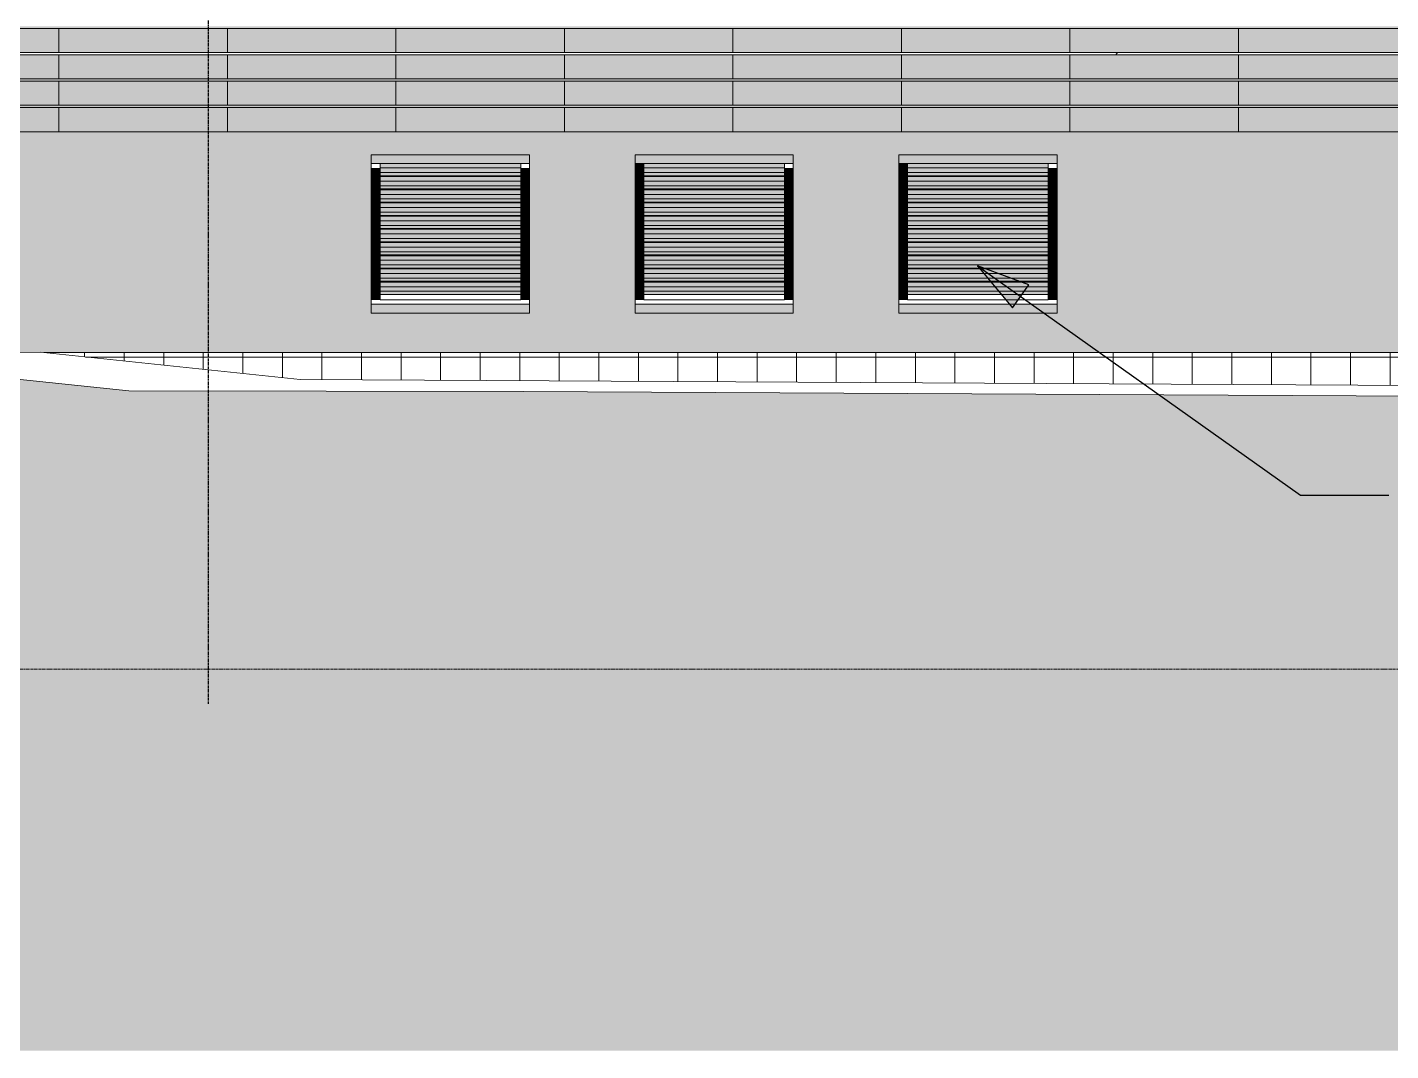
# Model space of a CAD drawing. Header units: inches. Extents: x -4168 to 4202, y -264 to 629.
# Drawn here: x 3140 to 3450.2, y -238.8 to -6 of the extents above; entities that cross this region are included whole.
import ezdxf

# ---------------------------------------------------------------- set-up
doc = ezdxf.new("R2010")
doc.units = ezdxf.units.IN
doc.header["$MEASUREMENT"] = 0
doc.linetypes.add('Grid Line 1_2_', pattern=[0.875, 0.5, -0.125, 0.125, -0.125])
doc.linetypes.add('Grid Line 1_2__2_', pattern=[0.875, 0.5, -0.125, 0.125, -0.125])
for name, color, linetype, lineweight in [('0-5', 90, 'Continuous', 5), ('A-FLOR-1', 192, 'Continuous', 5), ('A-FLOR-LEVL-1', 51, 'Grid Line 1_2_', 9), ('A-GLAZ-CURT', 52, 'Continuous', 9), ('A-GLAZ-CWMG', 51, 'Continuous', 9), ('A-WALL-PATT-3', 111, 'Continuous', 9), ('C-TOPO', 7, 'Continuous', 9), ('C-TOPO-1', 252, 'Continuous', 9), ('G-ANNO-TEXT', 231, 'Continuous', 30), ('S-FNDN', 32, 'Continuous', 13), ('S-FNDN-6', 32, 'Continuous', 9), ('S-GRID-1', 1, 'Grid Line 1_2__2_', 30)]:
    doc.layers.add(name, color=color, linetype=linetype, lineweight=lineweight)

# ---------------------------------------------------------------- blocks, each defined once
blk = doc.blocks.new('CTR  - Topography_rvt-3-BUILDING ELEVATION - WEST - BASEMENT WALL')
at = {"layer": 'C-TOPO-1'}
h = blk.add_hatch(dxfattribs=at)
h.set_pattern_fill('FP_3', color=256, style=0, pattern_type=2)
h.set_pattern_definition([(0, (-2936.56, 0), (24, 24), [24, -24]), (0, (-2936.56, 9), (24, 24), [24, -24]), (0, (-2936.56, 18), (24, 24), [24, -24]), (90, (-2933.56, 21), (-24, 24), [24, -24]), (90, (-2924.56, 21), (-24, 24), [24, -24]), (90, (-2915.56, 21), (-24, 24), [24, -24])])
h.paths.add_polyline_path([(-3267.59, -238.76), (-1926.91, -238.76), (-1926.91, -87.63), (-1950.41, -90.32), (-2034.27, -90.32), (-2208.37, -90.87), (-2275.98, -91.3), (-2278.08, -91.79), (-2287.77, -91.44), (-2295.6, -91.4), (-2350.52, -90.99), (-2421.21, -89.93), (-2510.5, -90.14), (-2755.68, -88.85), (-2845.51, -88.72), (-2884.1, -84.67), (-2950.79, -84.67), (-3069.69, -87.82), (-3249.78, -89.72), (-3254.9, -89.1), (-3376.85, -93.6), (-3390.85, -93.3), (-3396.5, -93.6), (-3634.24, -93.6), (-3723.67, -82.15), (-3819.51, -66.31), (-3885.07, -65.48), (-3885.07, -73), (-3957.07, -73), (-3957.07, -65.9), (-3964.22, -65.84), (-3970.39, -65.84), (-4003.99, -68.01), (-4003.99, -238.76), (-3310.4, -238.76)], flags=0)
at = {"layer": 'C-TOPO'}
for p, q in [((-2620.53, -11.75), (-2620.95, -12.25)), ((-3291.89, -84.42), (-2865.6, -79.91)), ((-3291.89, -84.42), (-2865.6, -79.91)), ((-2865.6, -79.91), (-3291.89, -84.42)), ((-2806.48, -86.13), (-2865.6, -79.91)), ((-2865.6, -79.91), (-2806.48, -86.13)), ((-2806.48, -86.13), (-2865.6, -79.91)), ((-2884.1, -84.67), (-2845.51, -88.72)), ((-2845.51, -88.72), (-2884.1, -84.67)), ((-2420.85, -88.16), (-2806.48, -86.13)), ((-2806.48, -86.13), (-2420.85, -88.16)), ((-2420.85, -88.16), (-2806.48, -86.13)), ((-2845.51, -88.72), (-2755.68, -88.85)), ((-2755.68, -88.85), (-2845.51, -88.72)), ((-2755.68, -88.85), (-2510.5, -90.14)), ((-2510.5, -90.14), (-2755.68, -88.85))]:
    blk.add_line(p, q, dxfattribs=at)
blk = doc.blocks.new('CTR - 1st Phase - Structure_rvt-3-BUILDING ELEVATION - WEST - BASEMENT WALL')
at = {"layer": 'S-GRID-1'}
blk.add_line((-2827.32, -159.84), (-2827.32, 221.47), dxfattribs=at)
blk = doc.blocks.new('Empty Panel - Empty Panel-2514206-BUILDING ELEVATION - WEST - BASEMENT WALL')
at = {"layer": 'A-GLAZ-CURT'}
blk.add_line((-2756.32, -68), (-2788.32, -68), dxfattribs=at)
blk = doc.blocks.new('Rectangular Mullion - louver-2514202-BUILDING ELEVATION - WEST - BASEMENT WALL')
at = {"layer": 'A-GLAZ-CWMG'}
for points in [[(-2756.32, -63.95), (-2756.32, -63.77), (-2788.32, -63.77), (-2788.32, -63.95)], [(-2756.32, -66.05), (-2756.32, -63.95), (-2788.32, -63.95), (-2788.32, -66.05)], [(-2788.32, -66.77), (-2756.32, -66.77), (-2756.32, -66.05), (-2788.32, -66.05)]]:
    blk.add_hatch(color=256, dxfattribs=at).paths.add_polyline_path(points, flags=0)
for p, q in [((-2788.32, -63.95), (-2756.32, -63.95)), ((-2788.32, -66.05), (-2756.32, -66.05)), ((-2756.32, -66.77), (-2788.32, -66.77))]:
    blk.add_line(p, q, dxfattribs=at)
blk = doc.blocks.new('Rectangular Mullion - Louver Frame-2514203-BUILDING ELEVATION - WEST - BASEMENT WALL')
at = {"layer": 'A-GLAZ-CWMG'}
blk.add_hatch(color=256, dxfattribs=at).paths.add_polyline_path([(-2790.32, -71), (-2754.32, -71), (-2754.32, -69), (-2790.32, -69), (-2790.32, -70.6)], flags=0)
blk.add_line((-2754.32, -69), (-2790.32, -69), dxfattribs=at)
blk = doc.blocks.new('Rectangular Mullion - Louver Frame-2514204-BUILDING ELEVATION - WEST - BASEMENT WALL')
at = {"layer": 'A-GLAZ-CWMG'}
blk.add_hatch(color=256, dxfattribs=at).paths.add_polyline_path([(-2790.32, -37), (-2754.32, -37), (-2754.32, -35), (-2790.32, -35)], flags=0)
blk.add_line((-2790.32, -37), (-2754.32, -37), dxfattribs=at)
blk = doc.blocks.new('Rectangular Mullion - Louver Frame-2010914-BUILDING ELEVATION - WEST - BASEMENT WALL')
at = {"layer": 'A-GLAZ-CWMG'}
blk.add_hatch(color=256, dxfattribs=at).paths.add_polyline_path([(-2754.32, -68), (-2754.32, -65), (-2756.32, -65), (-2756.32, -68)], flags=0)
blk.add_line((-2756.32, -65), (-2756.32, -68), dxfattribs=at)
blk = doc.blocks.new('Rectangular Mullion - Louver Frame-2010916-BUILDING ELEVATION - WEST - BASEMENT WALL')
at = {"layer": 'A-GLAZ-CWMG'}
blk.add_hatch(color=256, dxfattribs=at).paths.add_polyline_path([(-2788.32, -68), (-2788.32, -65), (-2790.32, -65), (-2790.32, -68)], flags=0)
blk.add_line((-2788.32, -68), (-2788.32, -65), dxfattribs=at)
blk = doc.blocks.new('Empty Panel - Empty Panel-2514207-BUILDING ELEVATION - WEST - BASEMENT WALL')
at = {"layer": 'A-GLAZ-CURT'}
blk.add_line((-2756.32, -38), (-2788.32, -38), dxfattribs=at)
blk = doc.blocks.new('Rectangular Mullion - Louver Frame-2514054-BUILDING ELEVATION - WEST - BASEMENT WALL')
at = {"layer": 'A-GLAZ-CWMG'}
blk.add_hatch(color=256, dxfattribs=at).paths.add_polyline_path([(-2754.32, -59), (-2754.32, -56), (-2756.32, -56), (-2756.32, -59)], flags=0)
blk.add_line((-2756.32, -56), (-2756.32, -59), dxfattribs=at)
blk = doc.blocks.new('Rectangular Mullion - Louver Frame-2514056-BUILDING ELEVATION - WEST - BASEMENT WALL')
at = {"layer": 'A-GLAZ-CWMG'}
blk.add_hatch(color=256, dxfattribs=at).paths.add_polyline_path([(-2790.32, -62), (-2788.32, -62), (-2788.32, -59), (-2790.32, -59), (-2790.32, -60.95)], flags=0)
blk.add_line((-2788.32, -62), (-2788.32, -59), dxfattribs=at)
blk = doc.blocks.new('Rectangular Mullion - louver-V188-BUILDING ELEVATION - WEST - BASEMENT WALL')
at = {"layer": 'A-GLAZ-CWMG'}
for points in [[(-2756.32, -39.05), (-2756.32, -37), (-2788.32, -37), (-2788.32, -39.05), (-2764.84, -39.05)], [(-2756.32, -39.77), (-2756.32, -39.05), (-2788.32, -39.05), (-2788.32, -39.77), (-2764.84, -39.77)]]:
    blk.add_hatch(color=256, dxfattribs=at).paths.add_polyline_path(points, flags=0)
for p, q in [((-2788.32, -38), (-2788.32, -37)), ((-2756.32, -37), (-2756.32, -38)), ((-2788.32, -39.05), (-2756.32, -39.05)), ((-2756.32, -39.77), (-2788.32, -39.77))]:
    blk.add_line(p, q, dxfattribs=at)
blk = doc.blocks.new('Rectangular Mullion - Louver Frame-2513604-BUILDING ELEVATION - WEST - BASEMENT WALL')
at = {"layer": 'A-GLAZ-CWMG'}
blk.add_hatch(color=256, dxfattribs=at).paths.add_polyline_path([(-2728.32, -38), (-2728.32, -37), (-2730.32, -37), (-2730.32, -38)], flags=0)
for p in [(-2730.32, -37), (-2728.32, -38)]:
    blk.add_line(p, (-2728.32, -37), dxfattribs=at)
blk = doc.blocks.new('Rectangular Mullion - louver-V189-BUILDING ELEVATION - WEST - BASEMENT WALL')
at = {"layer": 'A-GLAZ-CWMG'}
for points in [[(-2696.32, -39.05), (-2696.32, -37), (-2728.32, -37), (-2728.32, -39.05), (-2697.8, -39.05)], [(-2696.32, -39.77), (-2696.32, -39.05), (-2728.32, -39.05), (-2728.32, -39.77), (-2697.8, -39.77)]]:
    blk.add_hatch(color=256, dxfattribs=at).paths.add_polyline_path(points, flags=0)
for p, q in [((-2696.32, -37), (-2696.32, -38)), ((-2728.32, -39.05), (-2696.32, -39.05)), ((-2696.32, -39.77), (-2728.32, -39.77))]:
    blk.add_line(p, q, dxfattribs=at)
blk = doc.blocks.new('Horizontal_Siding - Horizontal_Siding-2907273-BUILDING ELEVATION - WEST - BASEMENT WALL')
at = {"layer": 'A-GLAZ-CURT'}
blk.add_hatch(color=256, dxfattribs=at).paths.add_polyline_path([(-1993.95, -29.75), (-1979.66, -29.75), (-1979.66, -24.25), (-2018, -24.25), (-2018, -29.75)], flags=0)
for p, q in [((-1979.66, -24.25), (-2018, -24.25)), ((-2018, -24.25), (-2018, -29.75)), ((-1979.66, -29.75), (-1979.66, -24.25)), ((-2018, -29.75), (-1979.66, -29.75))]:
    blk.add_line(p, q, dxfattribs=at)

msp = doc.modelspace()

# ---------------------------------------------------------------- hatches: boundary and pattern name
at = {"layer": 'A-FLOR-1'}
msp.add_hatch(color=256, dxfattribs=at).paths.add_polyline_path([(2189.3016, -9), (2190.3016, -8.9951), (2190.3016, -6.25), (4065.8016, -6.25), (4065.8016, -9), (4068.3016, -9), (4068.3016, -1.125), (4065.8016, -1.1566), (4065.8016, -5.75), (2190.3016, -5.75), (2190.3016, -3.125), (2189.3016, -3.125), (2189.3016, -6.9091)], flags=0)
at = {"layer": 'A-WALL-PATT-3'}
h = msp.add_hatch(dxfattribs=at)
h.set_pattern_fill('FP_9', color=256, style=0, pattern_type=2)
h.set_pattern_definition([(0, (3072.065, 0), (0, 9), []), (90, (3072.065, 0), (-9, 6e-16), [])])
h.paths.add_polyline_path([(2426.4609, -93.6), (2438.9315, -93.6), (2575.9596, -86.5793), (2692.8449, -81.4506), (2704.6314, -82.9473), (2716.7321, -84.4169), (3134.9257, -80), (2319.3744, -80), (2347.0034, -83.4263), (2419.2242, -92.6734)], flags=0)
h.paths.add_polyline_path([(4058.2165, -87.8645), (4068.3016, -87.8645), (4068.3016, -80), (4058.2165, -80), (4058.2165, -85.728)], flags=0)
h.paths.add_polyline_path([(3738.5815, -89.8322), (3742.9504, -88.8179), (4058.2165, -87.8645), (4058.2165, -80), (3143.843, -80), (3202.1471, -86.1264), (3587.7735, -88.1633), (3713.0259, -89.1053), (3718.5213, -89.1057), (3732.6475, -89.6173)], flags=0)
at = {"layer": 'G-ANNO-TEXT'}
msp.add_hatch(color=256, dxfattribs=at).paths.add_polyline_path([(3356.2435, -60.2219), (3364.1586, -69.7974), (3367.8859, -64.557)], flags=0)
at = {"layer": 'S-FNDN'}
h = msp.add_hatch(color=256, dxfattribs=at)
h.paths.add_polyline_path([(3746.5429, -80), (4068.3016, -80), (4068.3016, -17), (4065.8016, -17), (4065.8016, -17.75), (2487.003, -17.75), (2487.003, -18.25), (4065.8016, -18.25), (4065.8016, -23.75), (2487.003, -23.75), (2487.003, -24.25), (4065.8016, -24.25), (4065.8016, -29.75), (2487.003, -29.75), (2487.003, -63.5), (2327.003, -63.5), (2326.9795, -63.4936), (2248.9795, -63.4936), (2248.9795, -29.75), (2190.3016, -29.75), (2190.3016, -24.25), (2248.9795, -24.25), (2248.9795, -23.75), (2190.3016, -23.75), (2190.3016, -18.25), (2248.9795, -18.25), (2248.9795, -17.75), (2190.3016, -17.75), (2190.3016, -17), (2185.2664, -17), (2113.0516, -62.4), (2177.3375, -62.4), (2319.3744, -80), (3134.9257, -80), (3143.2369, -79.9363), (3143.843, -80), (3713.0259, -80)], flags=0)
h.paths.add_polyline_path([(2271.9514, -80), (2271.9515, -80), (2263.9399, -78.6758)], flags=0)
h.paths.add_polyline_path([(3310.8219, -71), (3278.3016, -71), (3278.3016, -35), (3314.3016, -35), (3314.3016, -71)], flags=0)
h.paths.add_polyline_path([(3344.3389, -71), (3338.3016, -71), (3338.3016, -35), (3374.3016, -35), (3374.3016, -71)], flags=0)
h.paths.add_polyline_path([(3218.3016, -71), (3218.3016, -35), (3254.3016, -35), (3254.3016, -71)], flags=0)

# ---------------------------------------------------------------- linework, layer by layer
at = {"layer": 'A-FLOR-LEVL-1'}
msp.add_line((1840.6609, -152), (4177.677, -152), dxfattribs=at)
at = {"layer": 'G-ANNO-TEXT'}
for p, q in [((3356.2435, -60.2219), (3364.1586, -69.7974)), ((3367.8859, -64.557), (3356.2435, -60.2219)), ((3356.2435, -60.2219), (3429.6519, -112.4349)), ((3364.1586, -69.7974), (3367.8859, -64.557)), ((3429.6519, -112.4349), (3449.8133, -112.4349))]:
    msp.add_line(p, q, dxfattribs=at)
at = {"layer": 'S-FNDN-6'}
for p, q in [((3218.3016, -71), (3218.3016, -35)), ((3218.3016, -35), (3254.3016, -35)), ((3254.3016, -35), (3254.3016, -71)), ((3278.3016, -71), (3278.3016, -35)), ((3278.3016, -35), (3314.3016, -35)), ((3314.3016, -35), (3314.3016, -71)), ((3338.3016, -71), (3338.3016, -35)), ((3338.3016, -35), (3374.3016, -35)), ((3374.3016, -35), (3374.3016, -71)), ((3254.3016, -71), (3218.3016, -71)), ((3314.3016, -71), (3278.3016, -71)), ((3374.3016, -71), (3338.3016, -71)), ((4068.3016, -80), (3143.8428, -80))]:
    msp.add_line(p, q, dxfattribs=at)

# ---------------------------------------------------------------- block references
at = {"layer": '0-5'}
for name in ['CTR - 1st Phase - Structure_rvt-3-BUILDING ELEVATION - WEST - BASEMENT WALL', 'CTR  - Topography_rvt-3-BUILDING ELEVATION - WEST - BASEMENT WALL']:
    msp.add_blockref(name, (6008.6253, 0), dxfattribs=at)
at = {"layer": 'A-GLAZ-CURT'}
for name, p in [('Horizontal_Siding - Horizontal_Siding-2907273-BUILDING ELEVATION - WEST - BASEMENT WALL', (5126.8804, 18)), ('Horizontal_Siding - Horizontal_Siding-2907273-BUILDING ELEVATION - WEST - BASEMENT WALL', (5165.2172, 18)), ('Horizontal_Siding - Horizontal_Siding-2907273-BUILDING ELEVATION - WEST - BASEMENT WALL', (5203.5539, 18)), ('Horizontal_Siding - Horizontal_Siding-2907273-BUILDING ELEVATION - WEST - BASEMENT WALL', (5241.8906, 18)), ('Horizontal_Siding - Horizontal_Siding-2907273-BUILDING ELEVATION - WEST - BASEMENT WALL', (5280.2274, 18)), ('Horizontal_Siding - Horizontal_Siding-2907273-BUILDING ELEVATION - WEST - BASEMENT WALL', (5318.5641, 18)), ('Horizontal_Siding - Horizontal_Siding-2907273-BUILDING ELEVATION - WEST - BASEMENT WALL', (5356.9008, 18)), ('Horizontal_Siding - Horizontal_Siding-2907273-BUILDING ELEVATION - WEST - BASEMENT WALL', (5395.2376, 18)), ('Horizontal_Siding - Horizontal_Siding-2907273-BUILDING ELEVATION - WEST - BASEMENT WALL', (5433.5743, 18)), ('Horizontal_Siding - Horizontal_Siding-2907273-BUILDING ELEVATION - WEST - BASEMENT WALL', (5126.8804, 12)), ('Horizontal_Siding - Horizontal_Siding-2907273-BUILDING ELEVATION - WEST - BASEMENT WALL', (5165.2172, 12)), ('Horizontal_Siding - Horizontal_Siding-2907273-BUILDING ELEVATION - WEST - BASEMENT WALL', (5203.5539, 12)), ('Horizontal_Siding - Horizontal_Siding-2907273-BUILDING ELEVATION - WEST - BASEMENT WALL', (5241.8906, 12)), ('Horizontal_Siding - Horizontal_Siding-2907273-BUILDING ELEVATION - WEST - BASEMENT WALL', (5280.2274, 12)), ('Horizontal_Siding - Horizontal_Siding-2907273-BUILDING ELEVATION - WEST - BASEMENT WALL', (5318.5641, 12)), ('Horizontal_Siding - Horizontal_Siding-2907273-BUILDING ELEVATION - WEST - BASEMENT WALL', (5356.9008, 12)), ('Horizontal_Siding - Horizontal_Siding-2907273-BUILDING ELEVATION - WEST - BASEMENT WALL', (5395.2376, 12)), ('Horizontal_Siding - Horizontal_Siding-2907273-BUILDING ELEVATION - WEST - BASEMENT WALL', (5433.5743, 12)), ('Horizontal_Siding - Horizontal_Siding-2907273-BUILDING ELEVATION - WEST - BASEMENT WALL', (5126.8804, 6)), ('Horizontal_Siding - Horizontal_Siding-2907273-BUILDING ELEVATION - WEST - BASEMENT WALL', (5165.2172, 6)), ('Horizontal_Siding - Horizontal_Siding-2907273-BUILDING ELEVATION - WEST - BASEMENT WALL', (5203.5539, 6)), ('Horizontal_Siding - Horizontal_Siding-2907273-BUILDING ELEVATION - WEST - BASEMENT WALL', (5241.8906, 6)), ('Horizontal_Siding - Horizontal_Siding-2907273-BUILDING ELEVATION - WEST - BASEMENT WALL', (5280.2274, 6)), ('Horizontal_Siding - Horizontal_Siding-2907273-BUILDING ELEVATION - WEST - BASEMENT WALL', (5318.5641, 6)), ('Horizontal_Siding - Horizontal_Siding-2907273-BUILDING ELEVATION - WEST - BASEMENT WALL', (5356.9008, 6)), ('Horizontal_Siding - Horizontal_Siding-2907273-BUILDING ELEVATION - WEST - BASEMENT WALL', (5395.2376, 6)), ('Horizontal_Siding - Horizontal_Siding-2907273-BUILDING ELEVATION - WEST - BASEMENT WALL', (5433.5743, 6)), ('Horizontal_Siding - Horizontal_Siding-2907273-BUILDING ELEVATION - WEST - BASEMENT WALL', (5126.8804, 0)), ('Horizontal_Siding - Horizontal_Siding-2907273-BUILDING ELEVATION - WEST - BASEMENT WALL', (5165.2172, 0)), ('Horizontal_Siding - Horizontal_Siding-2907273-BUILDING ELEVATION - WEST - BASEMENT WALL', (5203.5539, 0)), ('Horizontal_Siding - Horizontal_Siding-2907273-BUILDING ELEVATION - WEST - BASEMENT WALL', (5241.8906, 0)), ('Horizontal_Siding - Horizontal_Siding-2907273-BUILDING ELEVATION - WEST - BASEMENT WALL', (5280.2274, 0)), ('Horizontal_Siding - Horizontal_Siding-2907273-BUILDING ELEVATION - WEST - BASEMENT WALL', (5318.5641, 0)), ('Horizontal_Siding - Horizontal_Siding-2907273-BUILDING ELEVATION - WEST - BASEMENT WALL', (5356.9008, 0)), ('Horizontal_Siding - Horizontal_Siding-2907273-BUILDING ELEVATION - WEST - BASEMENT WALL', (5395.2376, 0)), ('Horizontal_Siding - Horizontal_Siding-2907273-BUILDING ELEVATION - WEST - BASEMENT WALL', (5433.5743, 0)), ('Empty Panel - Empty Panel-2514207-BUILDING ELEVATION - WEST - BASEMENT WALL', (6008.6253, 0)), ('Empty Panel - Empty Panel-2514207-BUILDING ELEVATION - WEST - BASEMENT WALL', (6068.6253, 0)), ('Empty Panel - Empty Panel-2514207-BUILDING ELEVATION - WEST - BASEMENT WALL', (6128.6253, 0)), ('Empty Panel - Empty Panel-2514206-BUILDING ELEVATION - WEST - BASEMENT WALL', (6008.6253, 27)), ('Empty Panel - Empty Panel-2514206-BUILDING ELEVATION - WEST - BASEMENT WALL', (6068.6253, 27)), ('Empty Panel - Empty Panel-2514206-BUILDING ELEVATION - WEST - BASEMENT WALL', (6128.6253, 27)), ('Empty Panel - Empty Panel-2514206-BUILDING ELEVATION - WEST - BASEMENT WALL', (6008.6253, 24)), ('Empty Panel - Empty Panel-2514206-BUILDING ELEVATION - WEST - BASEMENT WALL', (6068.6253, 24)), ('Empty Panel - Empty Panel-2514206-BUILDING ELEVATION - WEST - BASEMENT WALL', (6128.6253, 24)), ('Empty Panel - Empty Panel-2514206-BUILDING ELEVATION - WEST - BASEMENT WALL', (6008.6253, 21)), ('Empty Panel - Empty Panel-2514206-BUILDING ELEVATION - WEST - BASEMENT WALL', (6068.6253, 21)), ('Empty Panel - Empty Panel-2514206-BUILDING ELEVATION - WEST - BASEMENT WALL', (6128.6253, 21)), ('Empty Panel - Empty Panel-2514206-BUILDING ELEVATION - WEST - BASEMENT WALL', (6008.6253, 18)), ('Empty Panel - Empty Panel-2514206-BUILDING ELEVATION - WEST - BASEMENT WALL', (6068.6253, 18)), ('Empty Panel - Empty Panel-2514206-BUILDING ELEVATION - WEST - BASEMENT WALL', (6128.6253, 18)), ('Empty Panel - Empty Panel-2514206-BUILDING ELEVATION - WEST - BASEMENT WALL', (6008.6253, 15)), ('Empty Panel - Empty Panel-2514206-BUILDING ELEVATION - WEST - BASEMENT WALL', (6068.6253, 15)), ('Empty Panel - Empty Panel-2514206-BUILDING ELEVATION - WEST - BASEMENT WALL', (6128.6253, 15)), ('Empty Panel - Empty Panel-2514206-BUILDING ELEVATION - WEST - BASEMENT WALL', (6008.6253, 12)), ('Empty Panel - Empty Panel-2514206-BUILDING ELEVATION - WEST - BASEMENT WALL', (6068.6253, 12)), ('Empty Panel - Empty Panel-2514206-BUILDING ELEVATION - WEST - BASEMENT WALL', (6128.6253, 12)), ('Empty Panel - Empty Panel-2514206-BUILDING ELEVATION - WEST - BASEMENT WALL', (6008.6253, 9)), ('Empty Panel - Empty Panel-2514206-BUILDING ELEVATION - WEST - BASEMENT WALL', (6008.6253, 6)), ('Empty Panel - Empty Panel-2514206-BUILDING ELEVATION - WEST - BASEMENT WALL', (6068.6253, 9)), ('Empty Panel - Empty Panel-2514206-BUILDING ELEVATION - WEST - BASEMENT WALL', (6068.6253, 6)), ('Empty Panel - Empty Panel-2514206-BUILDING ELEVATION - WEST - BASEMENT WALL', (6128.6253, 9)), ('Empty Panel - Empty Panel-2514206-BUILDING ELEVATION - WEST - BASEMENT WALL', (6128.6253, 6)), ('Empty Panel - Empty Panel-2514206-BUILDING ELEVATION - WEST - BASEMENT WALL', (6008.6253, 3)), ('Empty Panel - Empty Panel-2514206-BUILDING ELEVATION - WEST - BASEMENT WALL', (6068.6253, 3)), ('Empty Panel - Empty Panel-2514206-BUILDING ELEVATION - WEST - BASEMENT WALL', (6128.6253, 3)), ('Empty Panel - Empty Panel-2514206-BUILDING ELEVATION - WEST - BASEMENT WALL', (6008.6253, 0)), ('Empty Panel - Empty Panel-2514206-BUILDING ELEVATION - WEST - BASEMENT WALL', (6068.6253, 0)), ('Empty Panel - Empty Panel-2514206-BUILDING ELEVATION - WEST - BASEMENT WALL', (6128.6253, 0))]:
    msp.add_blockref(name, p, dxfattribs=at)
at = {"layer": 'A-GLAZ-CWMG'}
for name, p in [('Rectangular Mullion - Louver Frame-2514204-BUILDING ELEVATION - WEST - BASEMENT WALL', (6008.6253, 0)), ('Rectangular Mullion - louver-V188-BUILDING ELEVATION - WEST - BASEMENT WALL', (6008.6253, 0)), ('Rectangular Mullion - Louver Frame-2514204-BUILDING ELEVATION - WEST - BASEMENT WALL', (6068.6253, 0)), ('Rectangular Mullion - Louver Frame-2513604-BUILDING ELEVATION - WEST - BASEMENT WALL', (6008.6253, 0)), ('Rectangular Mullion - louver-V189-BUILDING ELEVATION - WEST - BASEMENT WALL', (6008.6253, 0)), ('Rectangular Mullion - Louver Frame-2514204-BUILDING ELEVATION - WEST - BASEMENT WALL', (6128.6253, 0)), ('Rectangular Mullion - Louver Frame-2513604-BUILDING ELEVATION - WEST - BASEMENT WALL', (6068.6253, 0)), ('Rectangular Mullion - louver-V189-BUILDING ELEVATION - WEST - BASEMENT WALL', (6068.6253, 0)), ('Rectangular Mullion - Louver Frame-2514056-BUILDING ELEVATION - WEST - BASEMENT WALL', (6008.6253, 21)), ('Rectangular Mullion - louver-2514202-BUILDING ELEVATION - WEST - BASEMENT WALL', (6008.6253, 24)), ('Rectangular Mullion - Louver Frame-2514054-BUILDING ELEVATION - WEST - BASEMENT WALL', (6008.6253, 18)), ('Rectangular Mullion - Louver Frame-2514056-BUILDING ELEVATION - WEST - BASEMENT WALL', (6068.6253, 21)), ('Rectangular Mullion - louver-2514202-BUILDING ELEVATION - WEST - BASEMENT WALL', (6068.6253, 24)), ('Rectangular Mullion - Louver Frame-2514054-BUILDING ELEVATION - WEST - BASEMENT WALL', (6068.6253, 18)), ('Rectangular Mullion - Louver Frame-2514056-BUILDING ELEVATION - WEST - BASEMENT WALL', (6128.6253, 21)), ('Rectangular Mullion - louver-2514202-BUILDING ELEVATION - WEST - BASEMENT WALL', (6128.6253, 24)), ('Rectangular Mullion - Louver Frame-2514054-BUILDING ELEVATION - WEST - BASEMENT WALL', (6128.6253, 18)), ('Rectangular Mullion - Louver Frame-2514056-BUILDING ELEVATION - WEST - BASEMENT WALL', (6008.6253, 18)), ('Rectangular Mullion - louver-2514202-BUILDING ELEVATION - WEST - BASEMENT WALL', (6008.6253, 21)), ('Rectangular Mullion - Louver Frame-2514054-BUILDING ELEVATION - WEST - BASEMENT WALL', (6008.6253, 15)), ('Rectangular Mullion - Louver Frame-2514056-BUILDING ELEVATION - WEST - BASEMENT WALL', (6068.6253, 18)), ('Rectangular Mullion - louver-2514202-BUILDING ELEVATION - WEST - BASEMENT WALL', (6068.6253, 21)), ('Rectangular Mullion - Louver Frame-2514054-BUILDING ELEVATION - WEST - BASEMENT WALL', (6068.6253, 15)), ('Rectangular Mullion - Louver Frame-2514056-BUILDING ELEVATION - WEST - BASEMENT WALL', (6128.6253, 18)), ('Rectangular Mullion - louver-2514202-BUILDING ELEVATION - WEST - BASEMENT WALL', (6128.6253, 21)), ('Rectangular Mullion - Louver Frame-2514054-BUILDING ELEVATION - WEST - BASEMENT WALL', (6128.6253, 15)), ('Rectangular Mullion - Louver Frame-2514056-BUILDING ELEVATION - WEST - BASEMENT WALL', (6008.6253, 15)), ('Rectangular Mullion - louver-2514202-BUILDING ELEVATION - WEST - BASEMENT WALL', (6008.6253, 18)), ('Rectangular Mullion - Louver Frame-2514054-BUILDING ELEVATION - WEST - BASEMENT WALL', (6008.6253, 12)), ('Rectangular Mullion - Louver Frame-2514056-BUILDING ELEVATION - WEST - BASEMENT WALL', (6068.6253, 15)), ('Rectangular Mullion - louver-2514202-BUILDING ELEVATION - WEST - BASEMENT WALL', (6068.6253, 18)), ('Rectangular Mullion - Louver Frame-2514054-BUILDING ELEVATION - WEST - BASEMENT WALL', (6068.6253, 12)), ('Rectangular Mullion - Louver Frame-2514056-BUILDING ELEVATION - WEST - BASEMENT WALL', (6128.6253, 15)), ('Rectangular Mullion - louver-2514202-BUILDING ELEVATION - WEST - BASEMENT WALL', (6128.6253, 18)), ('Rectangular Mullion - Louver Frame-2514054-BUILDING ELEVATION - WEST - BASEMENT WALL', (6128.6253, 12)), ('Rectangular Mullion - Louver Frame-2514056-BUILDING ELEVATION - WEST - BASEMENT WALL', (6008.6253, 12)), ('Rectangular Mullion - louver-2514202-BUILDING ELEVATION - WEST - BASEMENT WALL', (6008.6253, 15)), ('Rectangular Mullion - Louver Frame-2514054-BUILDING ELEVATION - WEST - BASEMENT WALL', (6008.6253, 9)), ('Rectangular Mullion - Louver Frame-2514056-BUILDING ELEVATION - WEST - BASEMENT WALL', (6068.6253, 12)), ('Rectangular Mullion - louver-2514202-BUILDING ELEVATION - WEST - BASEMENT WALL', (6068.6253, 15)), ('Rectangular Mullion - Louver Frame-2514054-BUILDING ELEVATION - WEST - BASEMENT WALL', (6068.6253, 9)), ('Rectangular Mullion - Louver Frame-2514056-BUILDING ELEVATION - WEST - BASEMENT WALL', (6128.6253, 12)), ('Rectangular Mullion - louver-2514202-BUILDING ELEVATION - WEST - BASEMENT WALL', (6128.6253, 15)), ('Rectangular Mullion - Louver Frame-2514054-BUILDING ELEVATION - WEST - BASEMENT WALL', (6128.6253, 9)), ('Rectangular Mullion - Louver Frame-2514056-BUILDING ELEVATION - WEST - BASEMENT WALL', (6008.6253, 9)), ('Rectangular Mullion - louver-2514202-BUILDING ELEVATION - WEST - BASEMENT WALL', (6008.6253, 12)), ('Rectangular Mullion - Louver Frame-2514054-BUILDING ELEVATION - WEST - BASEMENT WALL', (6008.6253, 6)), ('Rectangular Mullion - Louver Frame-2514056-BUILDING ELEVATION - WEST - BASEMENT WALL', (6068.6253, 9)), ('Rectangular Mullion - louver-2514202-BUILDING ELEVATION - WEST - BASEMENT WALL', (6068.6253, 12)), ('Rectangular Mullion - Louver Frame-2514054-BUILDING ELEVATION - WEST - BASEMENT WALL', (6068.6253, 6)), ('Rectangular Mullion - Louver Frame-2514056-BUILDING ELEVATION - WEST - BASEMENT WALL', (6128.6253, 9)), ('Rectangular Mullion - louver-2514202-BUILDING ELEVATION - WEST - BASEMENT WALL', (6128.6253, 12)), ('Rectangular Mullion - Louver Frame-2514054-BUILDING ELEVATION - WEST - BASEMENT WALL', (6128.6253, 6)), ('Rectangular Mullion - Louver Frame-2514056-BUILDING ELEVATION - WEST - BASEMENT WALL', (6008.6253, 6)), ('Rectangular Mullion - louver-2514202-BUILDING ELEVATION - WEST - BASEMENT WALL', (6008.6253, 9)), ('Rectangular Mullion - Louver Frame-2514054-BUILDING ELEVATION - WEST - BASEMENT WALL', (6008.6253, 3)), ('Rectangular Mullion - Louver Frame-2514056-BUILDING ELEVATION - WEST - BASEMENT WALL', (6068.6253, 6)), ('Rectangular Mullion - louver-2514202-BUILDING ELEVATION - WEST - BASEMENT WALL', (6068.6253, 9)), ('Rectangular Mullion - Louver Frame-2514054-BUILDING ELEVATION - WEST - BASEMENT WALL', (6068.6253, 3)), ('Rectangular Mullion - Louver Frame-2514056-BUILDING ELEVATION - WEST - BASEMENT WALL', (6128.6253, 6)), ('Rectangular Mullion - louver-2514202-BUILDING ELEVATION - WEST - BASEMENT WALL', (6128.6253, 9)), ('Rectangular Mullion - Louver Frame-2514054-BUILDING ELEVATION - WEST - BASEMENT WALL', (6128.6253, 3)), ('Rectangular Mullion - Louver Frame-2514056-BUILDING ELEVATION - WEST - BASEMENT WALL', (6008.6253, 3)), ('Rectangular Mullion - louver-2514202-BUILDING ELEVATION - WEST - BASEMENT WALL', (6008.6253, 6)), ('Rectangular Mullion - Louver Frame-2514054-BUILDING ELEVATION - WEST - BASEMENT WALL', (6008.6253, 0)), ('Rectangular Mullion - Louver Frame-2514056-BUILDING ELEVATION - WEST - BASEMENT WALL', (6068.6253, 3)), ('Rectangular Mullion - louver-2514202-BUILDING ELEVATION - WEST - BASEMENT WALL', (6068.6253, 6)), ('Rectangular Mullion - Louver Frame-2514054-BUILDING ELEVATION - WEST - BASEMENT WALL', (6068.6253, 0)), ('Rectangular Mullion - Louver Frame-2514056-BUILDING ELEVATION - WEST - BASEMENT WALL', (6128.6253, 3)), ('Rectangular Mullion - louver-2514202-BUILDING ELEVATION - WEST - BASEMENT WALL', (6128.6253, 6)), ('Rectangular Mullion - Louver Frame-2514054-BUILDING ELEVATION - WEST - BASEMENT WALL', (6128.6253, 0)), ('Rectangular Mullion - Louver Frame-2514056-BUILDING ELEVATION - WEST - BASEMENT WALL', (6008.6253, 0)), ('Rectangular Mullion - Louver Frame-2010916-BUILDING ELEVATION - WEST - BASEMENT WALL', (6008.6253, 3)), ('Rectangular Mullion - louver-2514202-BUILDING ELEVATION - WEST - BASEMENT WALL', (6008.6253, 3)), ('Rectangular Mullion - Louver Frame-2010914-BUILDING ELEVATION - WEST - BASEMENT WALL', (6008.6253, 6)), ('Rectangular Mullion - Louver Frame-2010914-BUILDING ELEVATION - WEST - BASEMENT WALL', (6008.6253, 3)), ('Rectangular Mullion - Louver Frame-2514056-BUILDING ELEVATION - WEST - BASEMENT WALL', (6068.6253, 0)), ('Rectangular Mullion - Louver Frame-2010916-BUILDING ELEVATION - WEST - BASEMENT WALL', (6068.6253, 3)), ('Rectangular Mullion - louver-2514202-BUILDING ELEVATION - WEST - BASEMENT WALL', (6068.6253, 3)), ('Rectangular Mullion - Louver Frame-2010914-BUILDING ELEVATION - WEST - BASEMENT WALL', (6068.6253, 6)), ('Rectangular Mullion - Louver Frame-2010914-BUILDING ELEVATION - WEST - BASEMENT WALL', (6068.6253, 3)), ('Rectangular Mullion - Louver Frame-2514056-BUILDING ELEVATION - WEST - BASEMENT WALL', (6128.6253, 0)), ('Rectangular Mullion - Louver Frame-2010916-BUILDING ELEVATION - WEST - BASEMENT WALL', (6128.6253, 3)), ('Rectangular Mullion - louver-2514202-BUILDING ELEVATION - WEST - BASEMENT WALL', (6128.6253, 3)), ('Rectangular Mullion - Louver Frame-2010914-BUILDING ELEVATION - WEST - BASEMENT WALL', (6128.6253, 6)), ('Rectangular Mullion - Louver Frame-2010914-BUILDING ELEVATION - WEST - BASEMENT WALL', (6128.6253, 3)), ('Rectangular Mullion - Louver Frame-2010916-BUILDING ELEVATION - WEST - BASEMENT WALL', (6008.6253, 0)), ('Rectangular Mullion - louver-2514202-BUILDING ELEVATION - WEST - BASEMENT WALL', (6008.6253, 0)), ('Rectangular Mullion - Louver Frame-2010914-BUILDING ELEVATION - WEST - BASEMENT WALL', (6008.6253, 0)), ('Rectangular Mullion - Louver Frame-2010916-BUILDING ELEVATION - WEST - BASEMENT WALL', (6068.6253, 0)), ('Rectangular Mullion - louver-2514202-BUILDING ELEVATION - WEST - BASEMENT WALL', (6068.6253, 0)), ('Rectangular Mullion - Louver Frame-2010914-BUILDING ELEVATION - WEST - BASEMENT WALL', (6068.6253, 0)), ('Rectangular Mullion - Louver Frame-2010916-BUILDING ELEVATION - WEST - BASEMENT WALL', (6128.6253, 0)), ('Rectangular Mullion - louver-2514202-BUILDING ELEVATION - WEST - BASEMENT WALL', (6128.6253, 0)), ('Rectangular Mullion - Louver Frame-2010914-BUILDING ELEVATION - WEST - BASEMENT WALL', (6128.6253, 0)), ('Rectangular Mullion - Louver Frame-2514203-BUILDING ELEVATION - WEST - BASEMENT WALL', (6008.6253, 0)), ('Rectangular Mullion - Louver Frame-2514203-BUILDING ELEVATION - WEST - BASEMENT WALL', (6068.6253, 0)), ('Rectangular Mullion - Louver Frame-2514203-BUILDING ELEVATION - WEST - BASEMENT WALL', (6128.6253, 0))]:
    msp.add_blockref(name, p, dxfattribs=at)

doc.saveas('drawing.dxf')
